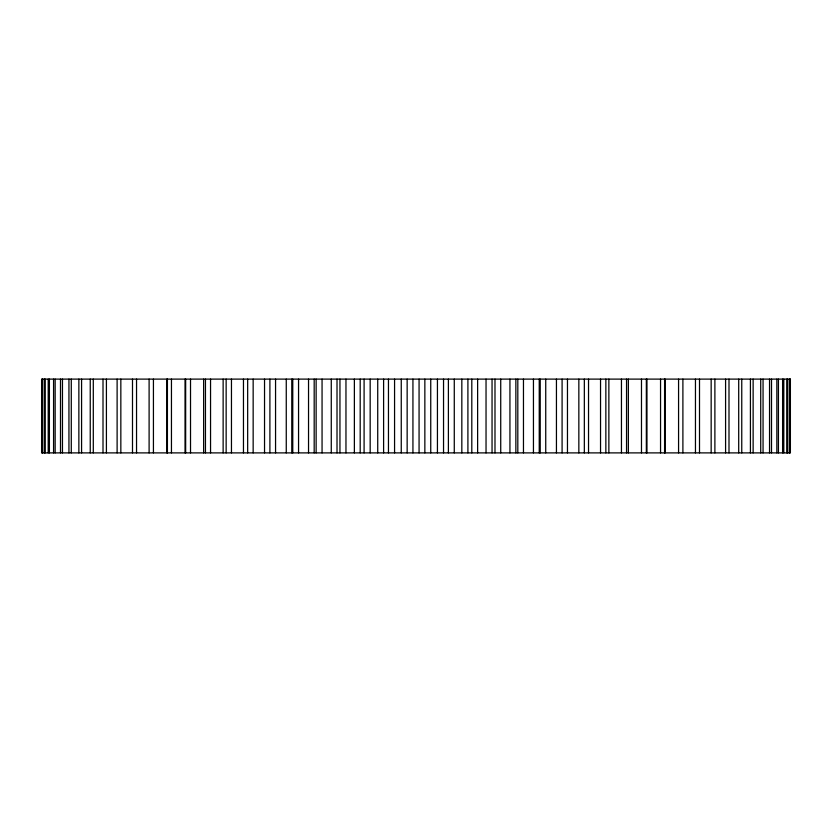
<?xml version="1.0" encoding="UTF-8"?>
<svg xmlns="http://www.w3.org/2000/svg" width="832" height="832" viewBox="0 0 832 832"><rect width="100%" height="100%" fill="white"/><g stroke="black" fill="none" stroke-linecap="round" stroke-linejoin="round"><path stroke-width="1.25" d="M789.786 379.111L789.786 452.889M789.391 379.111L789.391 452.889M787.582 379.111L787.582 452.889M786.791 379.111L786.791 452.889M783.796 379.111L783.796 452.889M782.6 379.111L782.6 452.889M778.43 379.111L778.43 452.889M776.838 379.111L776.838 452.889M771.503 379.111L771.503 452.889M769.538 379.111L769.538 452.889M763.058 379.111L763.058 452.889M760.718 379.111L760.718 452.889M753.137 379.111L753.137 452.889M750.422 379.111L750.422 452.889M741.759 379.111L741.759 452.889M738.702 379.111L738.702 452.889M728.998 379.111L728.998 452.889M725.587 379.111L725.587 452.889M714.886 379.111L714.886 452.889M711.162 379.111L711.162 452.889M699.504 379.111L699.504 452.889M695.458 379.111L695.458 452.889M682.895 379.111L682.895 452.889M678.569 379.111L678.569 452.889M665.153 379.111L665.153 452.889M664.581 379.111L664.581 452.889M660.546 379.111L660.546 452.889M646.963 379.111L646.963 452.889M646.339 379.111L646.339 452.889M641.482 379.111L641.482 452.889M628.368 379.111L628.368 452.889M626.548 379.111L626.548 452.889M621.452 379.111L621.452 452.889M608.868 379.111L608.868 452.889M605.852 379.111L605.852 452.889M600.538 379.111L600.538 452.889M588.536 379.111L588.536 452.889M584.334 379.111L584.334 452.889M578.843 379.111L578.843 452.889M567.466 379.111L567.466 452.889M562.099 379.111L562.089 452.889M556.442 379.111L556.442 452.889M545.74 379.111L545.74 452.889M540.218 379.111L540.218 452.889M539.24 379.111L539.24 452.889M533.447 379.111L533.447 452.889M523.463 379.111L523.463 452.889M517.816 379.111L517.816 452.889M515.861 379.111L515.861 452.889M509.943 379.111L509.943 452.889M500.729 379.111L500.729 452.889M494.988 379.111L494.988 452.889M492.045 379.111L492.045 452.889M486.034 379.111L486.034 452.889M477.63 379.111L477.63 452.889M471.806 379.111L471.806 452.889M467.906 379.111L467.906 452.889M461.833 379.111L461.833 452.889M454.272 379.111L454.272 452.889M448.396 379.111L448.396 452.889M443.539 379.111L443.539 452.889M437.434 379.111L437.434 452.889M430.747 379.111L430.747 452.889M424.85 379.111L424.85 452.889M419.068 379.111L419.068 452.889M412.932 379.111L412.932 452.889M407.15 379.111L407.15 452.889M401.253 379.111L401.253 452.889M394.566 379.111L394.566 452.889M388.461 379.111L388.461 452.889M383.604 379.111L383.604 452.889M377.728 379.111L377.728 452.889M370.167 379.111L370.167 452.889M364.094 379.111L364.094 452.889M360.194 379.111L360.194 452.889M354.37 379.111L354.37 452.889M345.966 379.111L345.966 452.889M339.955 379.111L339.955 452.889M337.012 379.111L337.012 452.889M331.271 379.111L331.271 452.889M322.057 379.111L322.057 452.889M316.139 379.111L316.139 452.889M314.184 379.111L314.184 452.889M308.537 379.111L308.537 452.889M298.553 379.111L298.553 452.889M292.76 379.111L292.76 452.889M291.782 379.111L291.782 452.889M286.26 379.111L286.26 452.889M275.558 379.111L275.558 452.889M269.911 379.111L269.901 452.889M264.534 379.111L264.534 452.889M253.157 379.111L253.157 452.889M247.666 379.111L247.666 452.889M243.464 379.111L243.464 452.889M231.462 379.111L231.462 452.889M226.148 379.111L226.148 452.889M223.132 379.111L223.132 452.889M210.548 379.111L210.548 452.889M205.452 379.111L205.452 452.889M203.632 379.111L203.632 452.889M190.518 379.111L190.518 452.889M185.661 379.111L185.661 452.889M185.037 379.111L185.037 452.889M171.454 379.111L171.454 452.889M167.419 379.111L167.419 452.889M166.847 379.111L166.847 452.889M153.431 379.111L153.431 452.889M149.105 379.111L149.105 452.889M136.542 379.111L136.542 452.889M132.496 379.111L132.496 452.889M120.838 379.111L120.838 452.889M117.114 379.111L117.114 452.889M106.413 379.111L106.413 452.889M103.002 379.111L103.002 452.889M93.298 379.111L93.298 452.889M90.241 379.111L90.241 452.889M81.578 379.111L81.578 452.889M78.863 379.111L78.863 452.889M71.282 379.111L71.282 452.889M68.942 379.111L68.942 452.889M62.462 379.111L62.462 452.889M60.497 379.111L60.497 452.889M55.162 379.111L55.162 452.889M53.57 379.111L53.57 452.889M49.4 379.111L49.4 452.889M48.204 379.111L48.204 452.889M45.209 379.111L45.209 452.889M44.418 379.111L44.418 452.889M42.609 379.111L42.609 452.889M42.214 379.111L42.214 452.889M790.39 379.111L41.61 379.111L41.61 452.889L790.39 452.889L790.39 379.111"/></g></svg>
